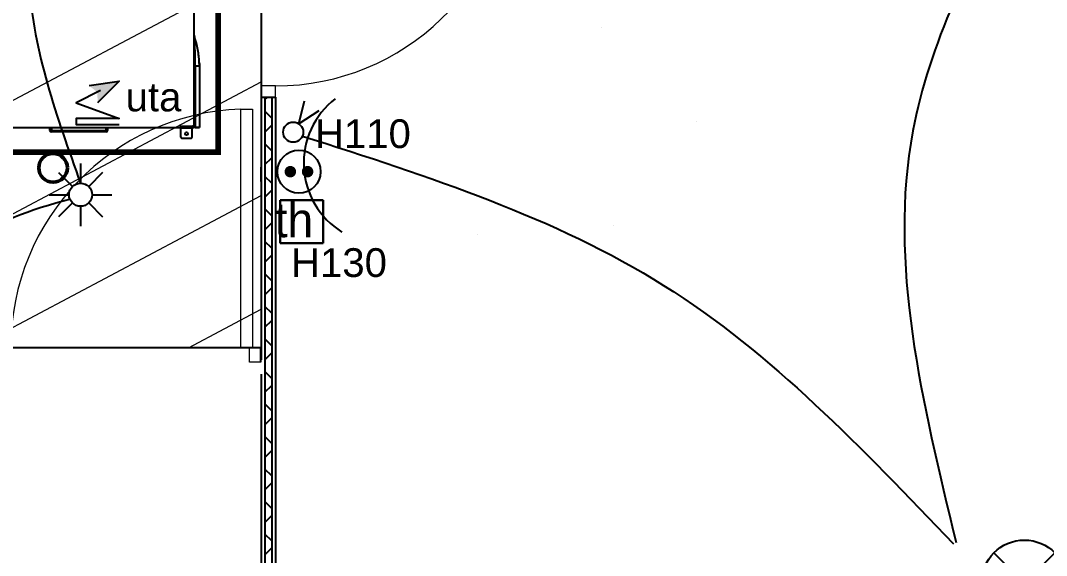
# Model space of a CAD drawing. Header units: millimetres. Extents: x 522027 to 600964, y -380282 to -298602.
# Drawn here: x 585931 to 589500, y -348273 to -346412 of the extents above; entities that cross this region are included whole.
import ezdxf

# ---------------------------------------------------------------- set-up
doc = ezdxf.new("R2010")
doc.units = ezdxf.units.MM
doc.set_wipeout_variables(frame=1)
doc.layers.add('faux plafond', color=9, linetype='Continuous', lineweight=15)
doc.layers.add('prlm-ELEC-CFO', color=1, linetype='Continuous', lineweight=25)
for name, color, linetype in [('prlm-CHAUFF', 4, 'Continuous'), ('prlm-ELEC-CFA', 1, 'Continuous'), ('prlm-MOD', 64, 'Continuous')]:
    doc.layers.add(name, color=color, linetype=linetype)
doc.styles.add('Arial', font='arial.ttf')
doc.styles.add('prlm-elec-cfa', font='comic.ttf', dxfattribs={"height": 12})

# ---------------------------------------------------------------- blocks, each defined once
blk = doc.blocks.new('xi.uta')
at = {"layer": 'prlm-ELEC-CFO', "lineweight": 5}
blk.add_hatch(color=0, dxfattribs=at).paths.add_polyline_path([(-3, 6), (-0.1, 3.7), (0, 0), (7.5, 7.5)])
at = {"layer": 'prlm-ELEC-CFO', "color": 0}
for points in [[(-3, 6), (7.5, 7.5), (0, 0)], [(0.95, 4.23), (-7.5, 0), (7.5, -5.5), (-7.5, -5.5), (-7.5, -7.5), (7.5, -7.5)]]:
    blk.add_lwpolyline(points, dxfattribs=at)
blk = doc.blocks.new('xi.PC')
at = {"color": 0, "lineweight": 5}
blk.add_wipeout([(-7.5, -7.5), (7.5, -7.5), (7.5, 7.5), (-7.5, 7.5)], dxfattribs=at).dxf.layer = 'prlm-ELEC-CFO'
at = {"layer": 'prlm-ELEC-CFO', "color": 0, "linetype": 'ByBlock', "lineweight": 5, "const_width": 2}
for points in [[(-4, 0, 1), (-2, 0, 1)], [(2, 0, 1), (4, 0, 1)]]:
    blk.add_lwpolyline(points, format="xyb", close=True, dxfattribs=at)
at = {"layer": 'prlm-ELEC-CFO', "color": 0, "linetype": 'ByBlock', "lineweight": -2}
blk.add_circle((0, 0), 7.5, dxfattribs=at)
blk = doc.blocks.new('xi.VV')
at = {"layer": 'prlm-ELEC-CFO', "color": 0}
blk.add_lwpolyline([(6.95, 3.42), (0.01, -1.13), (1.91, 6.95)], dxfattribs=at)
blk.add_circle((-2, -4), 3.5, dxfattribs=at)
blk = doc.blocks.new('xi.PTCE')
at = {"layer": 'prlm-ELEC-CFO', "color": 0}
for points in [[(-10.61, 10.61), (10.61, -10.61)], [(10.61, 10.61), (-10.61, -10.61)]]:
    blk.add_lwpolyline(points, dxfattribs=at)
at = {"layer": 'prlm-ELEC-CFO', "color": 0, "linetype": 'ByBlock'}
blk.add_circle((0, 0), 15, dxfattribs=at)
blk = doc.blocks.new('xi.SPOT')
at = {"color": 0, "lineweight": 5}
blk.add_wipeout([(-4, 0), (-2.83, -2.83), (0, -4), (2.83, -2.83), (4, 0), (2.83, 2.83), (0, 4), (-2.83, 2.83)], dxfattribs=at).dxf.layer = 'prlm-ELEC-CFO'
at = {"layer": 'prlm-ELEC-CFO', "color": 0, "linetype": 'ByBlock', "lineweight": -2, "flags": 128}
for points in [[(0, 10.88), (0, 4)], [(-7.69, 7.69), (-2.83, 2.83)], [(7.69, 7.69), (2.83, 2.83)], [(-10.88, 0), (-4, 0)], [(4, 0), (10.88, 0)], [(-2.83, -2.83), (-7.69, -7.69)], [(2.83, -2.83), (7.69, -7.69)], [(0, -4), (0, -10.88)]]:
    blk.add_lwpolyline(points, dxfattribs=at)
at = {"layer": 'prlm-ELEC-CFO', "color": 0, "linetype": 'ByBlock', "lineweight": -2}
blk.add_circle((0, 0), 4, dxfattribs=at)

msp = doc.modelspace()

# ---------------------------------------------------------------- hatches: boundary and pattern name
h = msp.add_hatch()
h.set_pattern_fill('02_ISOLANT', color=256, scale=10, angle=-90, style=0, pattern_type=2)
h.set_pattern_definition([(314.999993, (505019.33, 142779.7), (56.568549, 56.568536), []), (44.999993, (505019.33, 142779.7), (56.568536, -56.568549), [])])
h.paths.add_polyline_path([(586805.2, -346679.2), (586781.2, -346679.2), (586781.2, -350842.7), (586805.2, -350842.7)])
h = msp.add_hatch()
h.set_pattern_fill('02_ISOLANT', color=256, scale=10, angle=-0.0007, style=0, pattern_type=2)
h.set_pattern_definition([(44.99932, (505019.33, 142779.7), (-56.56787, 56.569214), []), (134.99932, (505019.33, 142779.7), (56.569214, 56.56787), [])])
h.paths.add_polyline_path([(586767.2, -347563.4), (586767.2, -347587.4), (586767.2, -347587.4), (586767.2, -347563.4)])
at = {"layer": 'faux plafond'}
h = msp.add_hatch(dxfattribs=at)
h.set_pattern_fill('BA 13', color=256, scale=10, angle=-10.7236, style=0, pattern_type=2)
h.set_pattern_definition([(207.93621, (505019.33, 142779.7), (-142.2261, 319.79952), [])])
h.paths.add_polyline_path([(585456.2, -345130.6), (584126, -345130.5), (584125.4, -344230.6), (587117.2, -344229.1), (587117.2, -345045.6), (587445.8, -345045.6), (587445.7, -345719.2), (586768.4, -345719.2), (586768.2, -347550.5), (585456.2, -347550.5)])

# ---------------------------------------------------------------- linework, layer by layer
at = {"color": 7, "linetype": 'Continuous', "lineweight": 13}
for p, q in [((586818.2, -346639.2), (586768.2, -346639.2)), ((586768.2, -346639.2), (586768.2, -346679.2)), ((586818.2, -346679.2), (586818.2, -346639.2)), ((586768.2, -346679.2), (586818.2, -346679.2))]:
    msp.add_line(p, q, dxfattribs=at)
for p, q in [((586768.2, -346679.2), (586768.2, -346922.6)), ((586768.2, -346679.2), (586818.2, -346679.2)), ((586781.2, -346679.2), (586781.2, -350842.7)), ((586781.2, -346679.2), (586781.2, -350842.7)), ((586805.2, -346679.2), (586805.2, -350842.7)), ((586805.2, -346679.2), (586805.2, -350842.7)), ((586818.2, -346679.2), (586818.2, -350842.7)), ((586818.2, -346679.2), (586818.2, -350842.7)), ((586768.2, -346972.6), (586768.2, -346922.6)), ((586768.2, -346972.6), (586768.2, -347593.1)), ((586767.2, -347600.4), (586767.2, -347550.4)), ((586767.2, -347563.4), (586767.2, -347563.4)), ((586767.2, -347563.4), (586767.2, -347563.4)), ((586767.2, -347587.4), (586767.2, -347587.4)), ((586767.2, -347587.4), (586767.2, -347587.4)), ((586767.2, -347600.4), (586767.2, -347600.4)), ((586768.2, -347643.1), (586768.2, -350842.7))]:
    msp.add_line(p, q)
at = {"ltscale": 50.8, "flags": 128}
msp.add_lwpolyline([(585456.2, -345130.6), (584126, -345130.5), (584125.4, -344230.6), (587117.2, -344229.1), (587117.2, -345045.6), (587445.8, -345045.6), (587445.7, -345719.2), (586768.4, -345719.2), (586768.2, -347550.5), (585456.2, -347550.5)], close=True, dxfattribs=at)
at = {"color": 7, "linetype": 'Continuous', "lineweight": 13, "flags": 128}
for points in [[(586697.2, -347550.4), (586697.2, -346720.4), (586737.2, -346720.4), (586737.2, -347550.4)], [(586727.2, -347550.4), (586767.2, -347550.4), (586767.2, -347600.4), (586727.2, -347600.4)]]:
    msp.add_lwpolyline(points, close=True, dxfattribs=at)
at = {"color": 7, "linetype": 'Continuous', "lineweight": 5}
for centre, start, end in [((586818.2, -345809.2), 270, 357.9303), ((586727.2, -347550.4), 92.069, 179.9993)]:
    msp.add_arc(centre, 830.5, start, end, dxfattribs=at)
at = {"layer": 'prlm-CHAUFF', "ltscale": 50}
for p, q in [((586533.1, -346280.1), (586533.1, -346785)), ((586533.3, -346478.7), (586533.1, -346478.7)), ((586538.3, -346570), (586533.1, -346570)), ((586538.3, -346570), (586546.6, -346570)), ((586538.3, -346570), (586538.3, -346785)), ((586549.6, -346570), (586553, -346570)), ((586553, -346570.2), (586552.9, -346568.7)), ((586553.1, -346568.8), (586553.1, -346570.2)), ((586553.1, -346570.3), (586553.1, -346570.2)), ((586553.1, -346570.2), (586553.1, -346570.3)), ((586553.1, -346570.3), (586553.1, -346785)), ((586553.1, -346570.3), (586553.1, -346785)), ((585779.6, -346785), (586486.6, -346785)), ((586033.1, -346795), (586033.1, -346785)), ((586038.1, -346795), (586033.1, -346795)), ((586038.1, -346785), (586038.1, -346795)), ((586038.1, -346795), (586228.1, -346795)), ((586038.1, -346800), (586038.1, -346795)), ((586228.1, -346800), (586038.1, -346800)), ((586228.1, -346795), (586228.1, -346785)), ((586228.1, -346795), (586228.1, -346800)), ((586233.1, -346795), (586228.1, -346795)), ((586233.1, -346785), (586233.1, -346795)), ((586486.6, -346785), (586486.6, -346781.5)), ((586486.6, -346781.5), (586488.1, -346781.5)), ((586486.6, -346785), (586488.1, -346785)), ((586488.1, -346780), (586528.1, -346780)), ((586488.1, -346780), (586488.1, -346781.5)), ((586488.1, -346781.5), (586488.1, -346783.5)), ((586528.1, -346781.5), (586488.1, -346781.5)), ((586488.1, -346785.5), (586488.1, -346783.5)), ((586488.1, -346785.5), (586528.1, -346785.5)), ((586488.1, -346818.5), (586488.1, -346785.5)), ((586528.1, -346780), (586528.1, -346781.5)), ((586528.1, -346783.5), (586528.1, -346781.5)), ((586529.6, -346781.5), (586528.1, -346781.5)), ((586528.1, -346785.5), (586528.1, -346783.5)), ((586528.1, -346818.5), (586528.1, -346785.5)), ((586529.6, -346781.5), (586529.6, -346785)), ((586529.6, -346785), (586533.1, -346785)), ((586538.3, -346785), (586533.1, -346785)), ((586538.3, -346785), (586553.1, -346785)), ((586553.1, -346785), (586538.3, -346785)), ((586491.1, -346821.5), (586525.1, -346821.5))]:
    msp.add_line(p, q, dxfattribs=at)
msp.add_circle((586508.1, -346806), 5, dxfattribs=at)
for centre, radius, start, end in [((586593.1, -346450), 60, 180.0026, 198.3707), ((584118.4, -346571.1), 2419.9, 0.0258, 2.4219), ((586245.1, -346568.7), 307.6, 1.3675, 18.9367), ((586338.4, -346565.8), 214.6, 1.2107, 9.17), ((586548.1, -346565.7), 4.54, 250.7015, 289.2985), ((586038.1, -346795), 5, 180, 270), ((586228.1, -346795), 5, 270, 0), ((586488.1, -346781.5), 1.5, 90, 180), ((586486.6, -346783.5), 1.5, 270, 0), ((586528.1, -346781.5), 1.5, 0, 90), ((586529.6, -346783.5), 1.5, 180, 270), ((586491.1, -346818.5), 3, 180, 270), ((586525.1, -346818.5), 3, 270, 0)]:
    msp.add_arc(centre, radius, start, end, dxfattribs=at)
for points, knots in [([(586552.9, -346561.3), (586552.9, -346561.5), (586552.9, -346561.8), (586552.9, -346563.1), (586553, -346564), (586553, -346566), (586553, -346567), (586553, -346568.2), (586553, -346568.6), (586553.1, -346568.7)], [0.0577009, 0.0577009, 0.0577009, 0.0577009, 0.25, 0.25, 0.5, 0.5, 0.75, 0.75, 0.9427494, 0.9427494, 0.9427494, 0.9427494]), ([(586553.1, -346568.8), (586553.1, -346568.8), (586553, -346568.4), (586553, -346567), (586553, -346566), (586553, -346564.1), (586552.9, -346563.1), (586552.9, -346561.7), (586552.9, -346561.3), (586552.9, -346561.3)], [0, 0, 0, 0, 0.25, 0.25, 0.5, 0.5, 0.75, 0.75, 1, 1, 1, 1]), ([(586553.1, -346570.2), (586553.1, -346570.2), (586553, -346570.2), (586553, -346570.2), (586553, -346570.2), (586553, -346570.1), (586553, -346570.1), (586553, -346570.1), (586553, -346570.1), (586553, -346570.1), (586553, -346570.1), (586553, -346570), (586553, -346570), (586553, -346570)], [0, 0, 0, 0, 0.5, 0.5, 0.75, 0.75, 0.875, 0.875, 0.9375, 0.9375, 0.96875, 0.96875, 1, 1, 1, 1])]:
    msp.add_open_spline(points, degree=3, knots=knots, dxfattribs=at)
at = {"layer": 'prlm-ELEC-CFA', "lineweight": 30}
for p, q in [((586834.2, -347037), (586984.2, -347037)), ((586834.2, -347187), (586834.2, -347037)), ((586984.2, -347037), (586984.2, -347187)), ((586984.2, -347187), (586834.2, -347187))]:
    msp.add_line(p, q, dxfattribs=at)
at = {"layer": 'prlm-ELEC-CFO'}
for points in [[(586147.4, -345373.8), (585961.3, -346286.7), (586139.4, -346978.5)], [(589383.8, -345914), (589035.4, -346796.4), (589186.2, -348228.3)], [(585711.1, -347471.9), (585766.8, -347204.7), (586105.2, -347032.7)]]:
    msp.add_spline(points, degree=3, dxfattribs=at)
at = {"layer": 'prlm-MOD', "ltscale": 50}
for p, q in [((586615.2, -345735.2), (586615.2, -346869.1)), ((586615.2, -346869.1), (585633.6, -346869.1))]:
    msp.add_line(p, q, dxfattribs=at)
at = {"layer": 'prlm-MOD'}
for p, q in [((587953.5, -346435.1), (587953.5, -346435.1)), ((587025.4, -346684.5), (587025.4, -346684.5)), ((588281.1, -346762.5), (588281.1, -346762.5)), ((587992.5, -347124.9), (587992.5, -347124.9)), ((587520.7, -347156.1), (587520.7, -347156.1))]:
    msp.add_line(p, q, dxfattribs=at)
at = {"layer": 'prlm-MOD', "color": 7, "ltscale": 50, "const_width": 20}
msp.add_lwpolyline([(585636.3, -345736.6), (586618, -345736.6), (586618, -346870.5), (585636.3, -346870.5)], close=True, dxfattribs=at)

# ---------------------------------------------------------------- block references
at = {"layer": 'prlm-ELEC-CFO', "xscale": 10, "yscale": 10, "zscale": 10}
for name, p in [('xi.VV', (586899.4, -346760.7)), ('xi.PTCE', (589423.7, -348370))]:
    msp.add_blockref(name, p, dxfattribs=at)

# ---------------------------------------------------------------- texts
at = {"layer": 'prlm-ELEC-CFA', "lineweight": 30, "style": 'prlm-elec-cfa'}
msp.add_text('th', height=120, dxfattribs=at).set_placement((586815.2, -347166.3))
at = {"layer": 'prlm-ELEC-CFO', "style": 'Arial'}
msp.add_text('H130', height=100, dxfattribs=at).set_placement((586871.7, -347304.5))

# ---------------------------------------------------------------- next in the draw order: block references
at = {"layer": 'prlm-ELEC-CFO', "xscale": 10, "yscale": 10, "zscale": 10}
for name, p in [('xi.PC', (586899.4, -346938.2)), ('xi.SPOT', (586139.4, -347018.5))]:
    msp.add_blockref(name, p, dxfattribs=at)

# ---------------------------------------------------------------- next in the draw order: texts
at = {"layer": 'prlm-ELEC-CFO', "insert": (586393.3, -346679), "char_height": 100, "attachment_point": 5, "line_spacing_factor": 0.8, "style": 'Arial', "bg_fill": 3, "box_fill_scale": 1.1, "bg_fill_color": 256, "bg_fill_transparency": 0}
msp.add_mtext('uta', dxfattribs=at)

# ---------------------------------------------------------------- next in the draw order: linework, layer by layer
at = {"layer": 'prlm-ELEC-CFO', "lineweight": 50}
msp.add_circle((586043.7, -346924.9), 49.8, dxfattribs=at)
at = {"layer": 'prlm-ELEC-CFO'}
msp.add_spline([(586911.7, -346814.1), (588168.3, -347333.8), (589176.5, -348233.3)], degree=3, dxfattribs=at)
at = {"layer": 'prlm-MOD'}
msp.add_arc((587199.5, -346908.2), 283.5, 127.8878, 237.8878, dxfattribs=at)

# ---------------------------------------------------------------- next in the draw order: block references
at = {"layer": 'prlm-ELEC-CFO', "xscale": 10, "yscale": 10, "zscale": 10}
msp.add_blockref('xi.uta', (586198.9, -346698.6), dxfattribs=at)

# ---------------------------------------------------------------- next in the draw order: texts
at = {"layer": 'prlm-ELEC-CFO', "style": 'Arial'}
msp.add_text('H110', height=100, dxfattribs=at).set_placement((586954.8, -346856.1))

doc.saveas('drawing.dxf')
